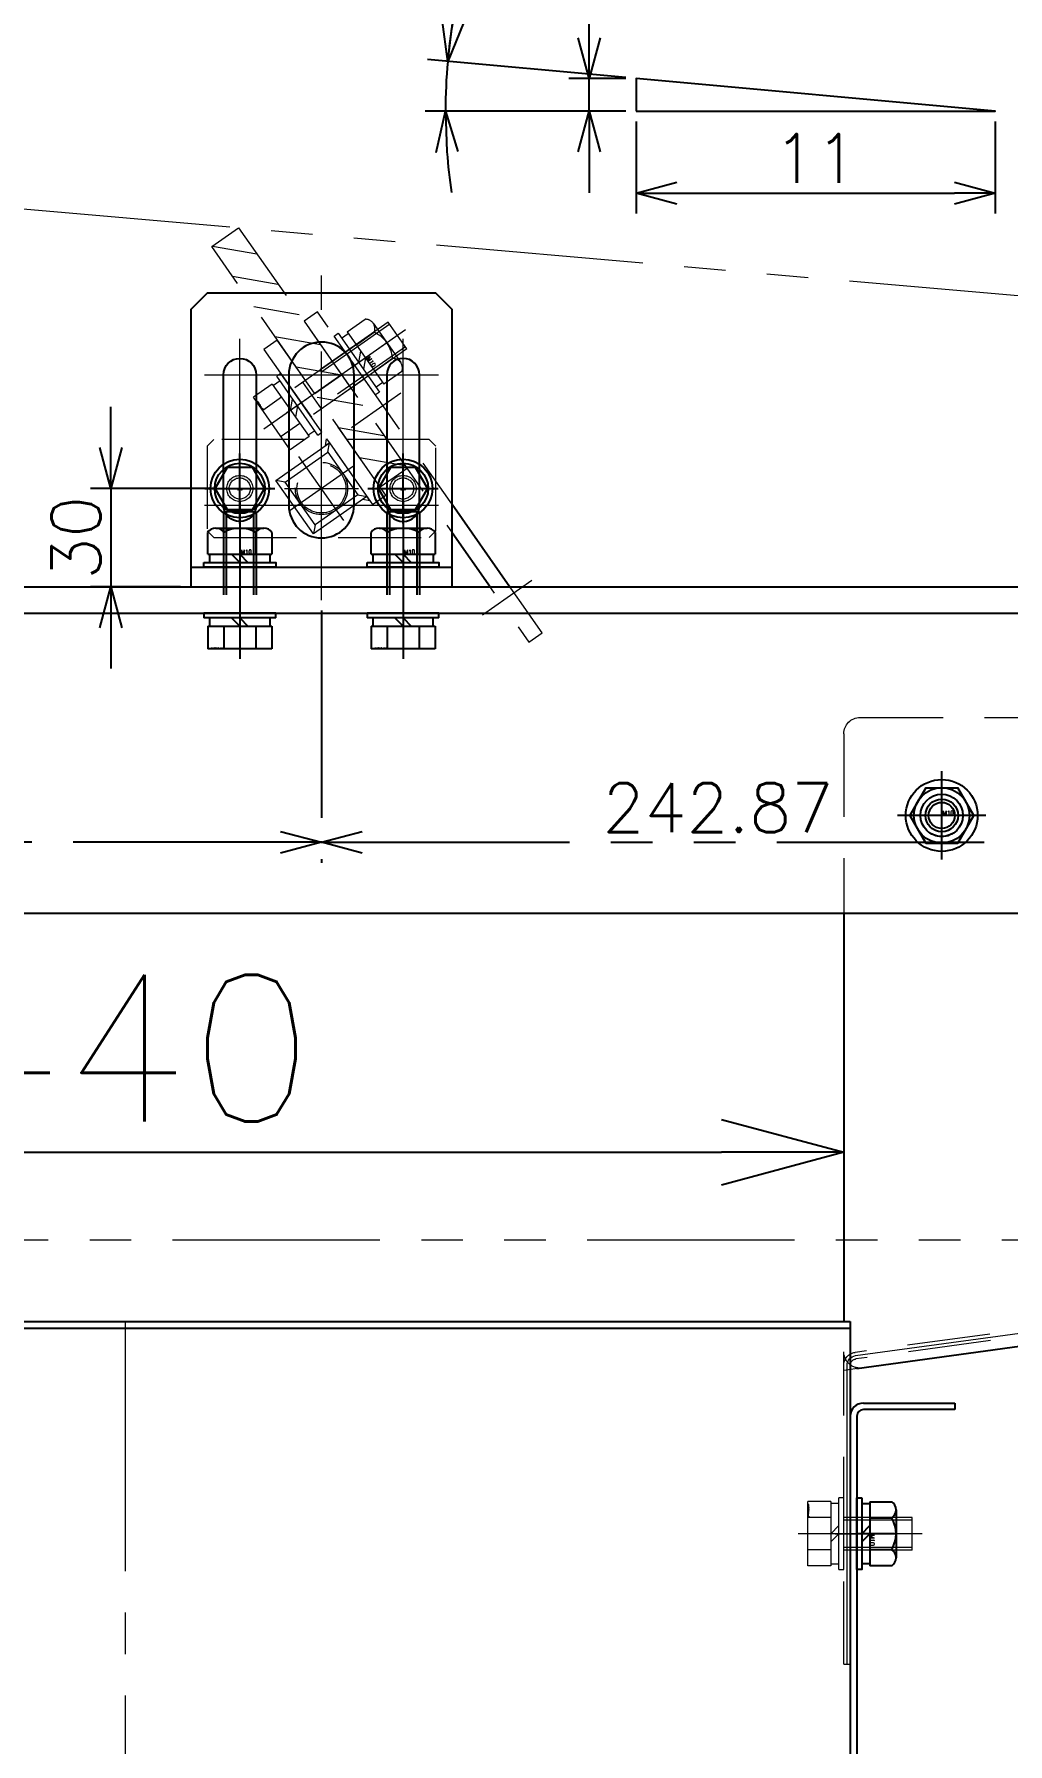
# Model space of a CAD drawing. Header units: millimetres. Extents: x -8731 to 85711, y -14522 to 31379.
# Drawn here: x 6463 to 6761, y 13273 to 13797 of the extents above; entities that cross this region are included whole.
import ezdxf
from ezdxf import colors
from ezdxf.entities.mleader import LeaderData, LeaderLine
from ezdxf.enums import TextEntityAlignment as Align
from ezdxf.math import Vec2, Vec3

# ---------------------------------------------------------------- set-up
doc = ezdxf.new("R2010")
doc.units = ezdxf.units.MM
doc.header["$LTSCALE"] = 4
doc.header["$PDMODE"] = 99
doc.header["$PDSIZE"] = 1
for name, pattern in [('CENTER2', [28.575, 19.05, -3.175, 3.175, -3.175]), ('HIDDEN', [9.525, 6.35, -3.175]), ('PHANTOM2', [31.75, 15.875, -3.175, 3.175, -3.175, 3.175, -3.175])]:
    doc.linetypes.add(name, pattern=pattern)
for name, color, linetype, lineweight in [('04_HIDDEN', 2, 'HIDDEN', 13), ('05_CENTER', 4, 'CENTER2', 13), ('06_PHANTOM', 2, 'PHANTOM2', 13), ('08_DIM', 3, 'Continuous', 13)]:
    doc.layers.add(name, color=color, linetype=linetype, lineweight=lineweight)
doc.layers.add('10_DRAFT', color=8, linetype='Continuous', lineweight=0, plot=False)
doc.styles.add('KSS_TXT', font='txt.shx', dxfattribs={"bigfont": 'extfont2.shx'})
doc.styles.add('KSS_TXT_L', font='txt.shx', dxfattribs={"height": 9, "bigfont": 'extfont2.shx'})
doc.styles.get("Standard").update_dxf_attribs({"font": 'txt.shx', "bigfont": 'extfont2.shx'})
doc.dimstyles.new('KSS_DIM', dxfattribs={"dimscale": 3, "dimtxt": 3, "dimasz": 2.5, "dimexe": 1.25, "dimexo": 0.625, "dimtad": 1, "dimdsep": 46, "dimtxsty": 'KSS_TXT', "dimblk": 'OPEN30', "dimcen": 0, "dimazin": 2, "dimtfac": 0.75, "dimtmove": 0, "dimatfit": 3, "dimldrblk": 'OPEN30', "dimfxl": 1, "dimtolj": 1, "dimarcsym": 0})

# ---------------------------------------------------------------- blocks, each defined once
blk = doc.blocks.new('A$C2A205131_1_1_1')
at = {"color": 0}
for p, q in [((1025, 18), (0, 18)), ((1030, 13), (1030, -176.27)), ((4.33, -42.59), (1024.33, -181.23)), ((1028, -180.45), (1028, -272)), ((1030, -272), (1030, -180.45)), ((1030, -272), (1028, -272))]:
    blk.add_line(p, q, dxfattribs=at)
blk.add_circle((1000, -12), 6.5, dxfattribs=at)
for centre, start, end in [((1025, 13), 0, 90), ((1025, -176.27), 262.2597, 0)]:
    blk.add_arc(centre, 5, start, end, dxfattribs=at)
at = {"layer": '04_HIDDEN'}
for p, q in [((3.46, -39.44), (1026.27, -178.47)), ((3.73, -37.46), (1026.54, -176.48))]:
    blk.add_line(p, q, dxfattribs=at)
for radius in [4, 2]:
    blk.add_arc((1026, -180.45), radius, 0, 82.2597, dxfattribs=at)
at = {"layer": '05_CENTER'}
for p, q in [((1000, -24.03), (1000, 0.03)), ((1012.03, -12), (987.97, -12)), ((1023.34, -232), (1034.66, -232))]:
    blk.add_line(p, q, dxfattribs=at)
at = {"layer": '10_DRAFT'}
for p, q in [((1030, -182), (1030, -176.27)), ((1024.33, -181.23), (1030, -182))]:
    blk.add_line(p, q, dxfattribs=at)
blk.add_lwpolyline([(1029, -272), (1029, -180.45, 0.375177), (1026.4, -177.47), (3.6, -38.45, -0.375177), (1, -35.48), (1, 18)], format="xyb", dxfattribs=at)
blk = doc.blocks.new('A$C3D0F27AB_1_1_1')
at = {"color": 0}
for p, q in [((-747, 125), (-303, 125)), ((-747, 125), (-747, -203)), ((-747, 123), (-303, 123)), ((-303, 125), (-303, -203)), ((-751, 100), (-779, 100)), ((-779, 100), (-779, 98)), ((-299, 100), (-271, 100)), ((-271, 100), (-271, 98)), ((-779, 98), (-751, 98)), ((-749, 96), (-749, -203)), ((-301, 96), (-301, -203)), ((-271, 98), (-299, 98)), ((-749, -203), (-747, -203)), ((-747, -200), (-303, -200)), ((-563.15, -271), (-563.15, -200)), ((-486.85, -271), (-486.85, -200)), ((-301, -203), (-303, -203))]:
    blk.add_line(p, q, dxfattribs=at)
at = {"color": 3}
blk.add_line((-747, -25), (-303, -25), dxfattribs=at)
for points in [[(-563.15, -200), (-563.15, -202.5), (-563.15, -202.5), (-565.65, -200)], [(-486.85, -200), (-486.85, -202.5), (-486.85, -202.5), (-484.35, -200)], [(-563.15, -271), (-563.15, -268.5), (-563.15, -268.5), (-565.65, -271)], [(-486.85, -271), (-486.85, -268.5), (-486.85, -268.5), (-484.35, -271)], [(-563.15, -276), (-563.15, -278.5), (-563.15, -278.5), (-560.65, -276)], [(-486.85, -276), (-486.85, -278.5), (-486.85, -278.5), (-489.35, -276)]]:
    blk.add_lwpolyline(points, close=True, dxfattribs=at)
at = {"color": 0}
blk.add_lwpolyline([(-437.5, -271), (-437.5, -280), (-612.5, -280), (-612.5, -271)], close=True, dxfattribs=at)
for centre, radius, start, end in [((-751, 96), 4, 0, 90), ((-299, 96), 4, 90, 180), ((-751, 96), 2, 0, 90), ((-299, 96), 2, 90, 180)]:
    blk.add_arc(centre, radius, start, end, dxfattribs=at)
at = {"layer": '04_HIDDEN'}
for p, q in [((-747, -198), (-303, -198)), ((-558, -200), (-558, -198)), ((-492, -200), (-492, -198)), ((-560.15, -276), (-560.15, -200)), ((-489.85, -276), (-489.85, -200)), ((-563.15, -271), (-563.15, -280)), ((-486.85, -271), (-486.85, -280)), ((-486.85, -276), (-563.15, -276))]:
    blk.add_line(p, q, dxfattribs=at)
at = {"layer": '05_CENTER'}
for p, q in [((-525, -294.39), (-525, 137.13)), ((-742.37, 60), (-753.68, 60)), ((-307.63, 60), (-296.32, 60)), ((-595, -261.05), (-595, -289.58)), ((-455, -261.05), (-455, -289.58))]:
    blk.add_line(p, q, dxfattribs=at)
blk = doc.blocks.new('A$C41EA0B09_1_1_1')
blk.add_blockref('A$C3D0F27AB_1_1_1', (0, 0))
blk = doc.blocks.new('A$C7AFA21F4_1_1_1')
at = {"color": 0}
for p, q in [((-9.81, 11), (9.81, 11)), ((-9.81, 4), (-9.81, 11)), ((-4.91, 4), (-4.91, 11)), ((4.91, 4), (4.91, 11)), ((9.81, 4), (9.81, 11)), ((-11, 1.5), (11, 1.5)), ((-11, 1.5), (-11, 0)), ((-11, 0), (11, 0)), ((9.81, 4), (-9.81, 4)), ((-9.25, 4), (-9.25, 1.5)), ((0, 1.5), (-2.5, 4)), ((0, 4), (2.5, 1.5)), ((9.25, 1.5), (9.25, 4)), ((11, 0), (11, 1.5))]:
    blk.add_line(p, q, dxfattribs=at)
at = {"color": 0, "linetype": 'CENTER2'}
blk.add_line((0, -24), (0, 14), dxfattribs=at)
at = {"color": 0, "linetype": 'HIDDEN'}
for p, q in [((-5, -21), (-5, 0)), ((-4.19, -21), (-4.19, 0)), ((4.19, -21), (4.19, 0)), ((5, -21), (5, 0)), ((-5, -21), (5, -21))]:
    blk.add_line(p, q, dxfattribs=at)
at = {"layer": '10_DRAFT', "style": 'KSS_TXT_L'}
blk.add_text('BT-M10x25L,SW,PW', height=0.3, dxfattribs=at).set_placement((5.1, 10.66))
blk = doc.blocks.new('M10Nza_1_1_1')
at = {"color": 0}
for p, q in [((-9.8, 4), (-9.8, 10.69)), ((-7.35, 12), (7.35, 12)), ((-4.9, 4), (-4.9, 10.69)), ((4.9, 10.69), (4.9, 4)), ((9.8, 10.69), (9.8, 4)), ((-9.8, 4), (9.8, 4)), ((-9.2, 1.5), (-9.2, 4)), ((0, 1.5), (-2.5, 4)), ((0, 4), (2.5, 1.5)), ((9.2, 4), (9.2, 1.5))]:
    blk.add_line(p, q, dxfattribs=at)
at = {"color": 0, "linetype": 'CENTER2'}
blk.add_line((0, 12), (0, 0), dxfattribs=at)
at = {"color": 0}
blk.add_lwpolyline([(-11, 1.5), (11, 1.5), (11, 0), (-11, 0)], close=True, dxfattribs=at)
for centre, radius, start, end in [((-7.35, 9.06), 2.94, 33.626, 146.374), ((0, 2.2), 9.8, 60, 120), ((7.35, 9.06), 2.94, 33.626, 146.374)]:
    blk.add_arc(centre, radius, start, end, dxfattribs=at)
at = {"layer": '10_DRAFT', "style": 'KSS_TXT'}
blk.add_text('M10', height=1.25, dxfattribs=at).set_placement((0.26, 4.12))
blk = doc.blocks.new('10b_2_1')
at = {"color": 0, "linetype": 'CENTER2'}
for p, q in [((0, -13.51), (0, 13.51)), ((13.51, 0), (-13.51, 0))]:
    blk.add_line(p, q, dxfattribs=at)
at = {"color": 0}
for p, q in [((-4.9, 8.49), (-9.8, 0)), ((-4.9, 8.49), (4.9, 8.49)), ((9.8, 0), (4.9, 8.49)), ((-9.8, 0), (-4.9, -8.49)), ((4.9, -8.49), (9.8, 0)), ((-4.9, -8.49), (4.9, -8.49))]:
    blk.add_line(p, q, dxfattribs=at)
for radius in [11, 8.49, 5, 4]:
    blk.add_circle((0, 0), radius, dxfattribs=at)
at = {"layer": '10_DRAFT', "style": 'KSS_TXT'}
blk.add_text('M10', height=1.25, dxfattribs=at).set_placement((0.26, 0.12))
blk = doc.blocks.new('A$C08C40B1A_1')
for name, p in [('10b_2_1', (0, 0)), ('A$C41EA0B09_1_1_1', (275, -280))]:
    blk.add_blockref(name, p)
at = {"rotation": 270}
blk.add_blockref('M10Nza_1_1_1', (-26, -220), dxfattribs=at)
at = {"layer": '04_HIDDEN', "xscale": -1}
blk.add_blockref('A$C2A205131_1_1_1', (1000, 12), dxfattribs=at)
at = {"layer": '04_HIDDEN', "rotation": 89.99999999999999}
blk.add_blockref('A$C7AFA21F4_1_1_1', (-30, -220), dxfattribs=at)
blk = doc.blocks.new('AM_BALLOON1')
at = {"transparency": 16777216}
blk.add_circle((0, 0), 5, dxfattribs=at)
blk.add_attdef('B_NUMBER', text='', height=3, dxfattribs=at).set_placement((0, 0), align=Align.MIDDLE_CENTER)
blk = doc.blocks.new('_OPEN')
at = {"color": 0, "linetype": 'ByBlock'}
for p, q in [((-1, 0.167), (0, 0)), ((0, 0), (-1, -0.167)), ((0, 0), (-1, 0))]:
    blk.add_line(p, q, dxfattribs=at)
blk = doc.blocks.new('A$C27AD2B2D_1_1_1')
at = {"color": 0}
blk.add_line((50, 192), (2550, 192), dxfattribs=at)
blk.add_lwpolyline([(50, 200), (2550, 200), (2550, 100), (50, 100)], close=True, dxfattribs=at)
blk.add_circle((1550, 130), 6.5, dxfattribs=at)
at = {"layer": '05_CENTER'}
for p, q in [((1335, 208.1), (1335, 183.9)), ((1385, 208.1), (1385, 183.9)), ((1550, 117.97), (1550, 142.03)), ((1537.97, 130), (1562.03, 130))]:
    blk.add_line(p, q, dxfattribs=at)
blk = doc.blocks.new('A$C630344D5_1_1_1')
at = {"color": 0}
blk.add_lwpolyline([(1160, 150.2), (280, 150.2, -0.037623), (275.52, 150.54), (28.38, 187.87, 1.096072), (6.32, -189.89), (309, -179.82, -0.030069), (312.61, -179.91), (1997.39, -326.79, 0.610481), (2025.81, -281.61), (1921.29, -105.09, -0.309422), (1923.51, -71.27), (2106.95, 162.34, 0.68117), (2034, 286.77), (1164.64, 150.56, -0.038872), (1160, 150.2)], format="xyb", dxfattribs=at)
blk = doc.blocks.new('_Open30')
at = {"color": 0, "linetype": 'ByBlock', "lineweight": -2}
for p, q in [((-1, 0.268), (0, 0)), ((0, 0), (-1, -0.268)), ((0, 0), (-1, 0))]:
    blk.add_line(p, q, dxfattribs=at)
blk = doc.blocks.new('*D4298')
at = {"layer": '08_DIM', "color": 0, "lineweight": -2, "transparency": 16777216}
for p, q in [((6593.41, 13812.89), (6604.37, 13857.82)), ((6643.91, 13783.26), (6583.08, 13788.79)), ((6643.9, 13772.98), (6582.36, 13772.98))]:
    blk.add_line(p, q, dxfattribs=at)
for start, end in [(166.2923, 174.8056), (166.2982, 170.5519), (174.8056, 180), (184.2537, 188.5074)]:
    blk.add_arc((6757.02, 13772.98), 168.41, start, end, dxfattribs=at)
at = {"layer": 'Defpoints', "color": 0, "transparency": 16777216}
for p in [(6647.02, 13782.98), (6588.69, 13778.07), (6647.02, 13772.98), (6757.02, 13772.98), (6757.02, 13772.98)]:
    blk.add_point(p, dxfattribs=at)
at = {"layer": '08_DIM', "color": 0, "lineweight": -2, "transparency": 16777216, "xscale": 12.5, "yscale": 12.5, "zscale": 12.5}
for p, rotation in [((6589.3, 13788.23), 262.6787174476677), ((6588.61, 13772.98), 92.12685364459684)]:
    blk.add_blockref('_Open30', p, dxfattribs=dict(at, rotation=rotation))
at = {"layer": '08_DIM', "color": 0, "transparency": 16777216, "insert": (6588.57, 13837.87), "char_height": 15, "attachment_point": 5, "rotation": 76.2923, "style": 'KSS_TXT'}
blk.add_mtext('\\A1;5.2°', dxfattribs=at)
blk = doc.blocks.new('*D4299')
at = {"layer": '08_DIM', "color": 0, "lineweight": -2, "transparency": 16777216}
for p, q in [((6647.02, 13769.85), (6647.02, 13741.62)), ((6757.02, 13769.85), (6757.02, 13741.62)), ((6659.52, 13747.87), (6744.52, 13747.87))]:
    blk.add_line(p, q, dxfattribs=at)
at = {"layer": 'Defpoints', "color": 0, "transparency": 16777216}
for p in [(6647.02, 13772.98), (6757.02, 13772.98), (6757.02, 13747.87)]:
    blk.add_point(p, dxfattribs=at)
at = {"layer": '08_DIM', "color": 0, "lineweight": -2, "transparency": 16777216, "xscale": 12.5, "yscale": 12.5, "zscale": 12.5, "rotation": 180}
blk.add_blockref('_Open30', (6647.02, 13747.87), dxfattribs=at)
at = {"layer": '08_DIM', "color": 0, "lineweight": -2, "transparency": 16777216, "xscale": 12.5, "yscale": 12.5, "zscale": 12.5}
blk.add_blockref('_Open30', (6757.02, 13747.87), dxfattribs=at)
at = {"layer": '08_DIM', "color": 0, "transparency": 16777216, "insert": (6702.02, 13758.49), "char_height": 15, "attachment_point": 5, "style": 'KSS_TXT'}
blk.add_mtext('\\A1;11', dxfattribs=at)
blk = doc.blocks.new('*D4300')
at = {"layer": '08_DIM', "color": 0, "lineweight": -2, "transparency": 16777216}
for p, q in [((6632.64, 13795.48), (6632.64, 13819.23)), ((6643.9, 13782.98), (6626.39, 13782.98)), ((6632.64, 13772.98), (6632.64, 13782.98)), ((6643.9, 13772.98), (6626.39, 13772.98)), ((6632.64, 13760.48), (6632.64, 13747.98))]:
    blk.add_line(p, q, dxfattribs=at)
at = {"layer": 'Defpoints', "color": 0, "transparency": 16777216}
for p in [(6632.64, 13782.98), (6647.02, 13782.98), (6647.02, 13772.98)]:
    blk.add_point(p, dxfattribs=at)
at = {"layer": '08_DIM', "color": 0, "lineweight": -2, "transparency": 16777216, "xscale": 12.5, "yscale": 12.5, "zscale": 12.5}
for p, rotation in [((6632.64, 13782.98), 270), ((6632.64, 13772.98), 90)]:
    blk.add_blockref('_Open30', p, dxfattribs=dict(at, rotation=rotation))
at = {"layer": '08_DIM', "color": 0, "transparency": 16777216, "insert": (6622.01, 13813.6), "char_height": 15, "attachment_point": 5, "rotation": 90, "style": 'KSS_TXT'}
blk.add_mtext('\\A1;1', dxfattribs=at)
blk = doc.blocks.new('*D4316')
at = {"layer": '06_PHANTOM', "color": 0, "lineweight": -2, "transparency": 16777216}
for p, q in [((6250.62, 13620.07), (6250.62, 13542.78)), ((6550.62, 13620.07), (6550.62, 13542.78)), ((6538.12, 13549.03), (6263.12, 13549.03))]:
    blk.add_line(p, q, dxfattribs=at)
at = {"layer": 'Defpoints', "color": 0, "transparency": 16777216}
for p in [(6250.62, 13623.2), (6550.62, 13623.2), (6250.62, 13549.03)]:
    blk.add_point(p, dxfattribs=at)
at = {"layer": '06_PHANTOM', "color": 0, "lineweight": -2, "transparency": 16777216, "xscale": 12.5, "yscale": 12.5, "zscale": 12.5, "rotation": 180}
blk.add_blockref('_Open30', (6250.62, 13549.03), dxfattribs=at)
at = {"layer": '06_PHANTOM', "color": 0, "lineweight": -2, "transparency": 16777216, "xscale": 12.5, "yscale": 12.5, "zscale": 12.5}
blk.add_blockref('_Open30', (6550.62, 13549.03), dxfattribs=at)
at = {"layer": '06_PHANTOM', "color": 0, "transparency": 16777216, "insert": (6400.62, 13559.65), "char_height": 15, "attachment_point": 5, "style": 'KSS_TXT'}
blk.add_mtext('\\A1;300', dxfattribs=at)
blk = doc.blocks.new('*D4317')
at = {"layer": '06_PHANTOM', "color": 0, "lineweight": -2, "transparency": 16777216}
for p, q in [((6793.49, 13710.77), (6793.49, 13542.78)), ((6550.62, 13620.07), (6550.62, 13542.78)), ((6563.12, 13549.03), (6780.99, 13549.03))]:
    blk.add_line(p, q, dxfattribs=at)
at = {"layer": 'Defpoints', "color": 0, "transparency": 16777216}
for p in [(6793.49, 13713.9), (6550.62, 13623.2), (6793.49, 13549.03)]:
    blk.add_point(p, dxfattribs=at)
at = {"layer": '06_PHANTOM', "color": 0, "lineweight": -2, "transparency": 16777216, "xscale": 12.5, "yscale": 12.5, "zscale": 12.5, "rotation": 180}
blk.add_blockref('_Open30', (6550.62, 13549.03), dxfattribs=at)
at = {"layer": '06_PHANTOM', "color": 0, "lineweight": -2, "transparency": 16777216, "xscale": 12.5, "yscale": 12.5, "zscale": 12.5}
blk.add_blockref('_Open30', (6793.49, 13549.03), dxfattribs=at)
at = {"layer": '06_PHANTOM', "color": 0, "transparency": 16777216, "insert": (6672.06, 13559.65), "char_height": 15, "attachment_point": 5, "style": 'KSS_TXT'}
blk.add_mtext('\\A1;242.87', dxfattribs=at)
blk = doc.blocks.new('A$C7E012652_1_1')
at = {"color": 0}
blk.add_line((-40, 6), (40, 6), dxfattribs=at)
blk.add_lwpolyline([(-40, 0), (40, 0), (40, 85), (35, 90), (-35, 90), (-40, 85)], close=True, dxfattribs=at)
for points in [[(-10, 65), (-10, 25, 1), (10, 25), (10, 65, 1)], [(-20, 65), (-20, 25, -1), (-30, 25), (-30, 65, -1)], [(20, 65), (20, 25, 1), (30, 25), (30, 65, 1)]]:
    blk.add_lwpolyline(points, format="xyb", close=True, dxfattribs=at)
at = {"layer": '05_CENTER'}
for p, q in [((0, -4.07), (0, 95.42)), ((-25, 14), (-25, 76)), ((25, 14), (25, 76)), ((-35.84, 65), (35.84, 65)), ((-35.84, 25), (35.84, 25)), ((-25, -6.59), (-25, 12.47)), ((25, -6.59), (25, 12.47))]:
    blk.add_line(p, q, dxfattribs=at)
blk = doc.blocks.new('A$C1A3C2C0C_1_1_1')
at = {"color": 0}
for p, q in [((-9.81, 11), (9.81, 11)), ((-9.81, 4), (-9.81, 11)), ((-4.91, 4), (-4.91, 11)), ((4.91, 4), (4.91, 11)), ((9.81, 4), (9.81, 11)), ((-11, 1.5), (11, 1.5)), ((-11, 1.5), (-11, 0)), ((9.81, 4), (-9.81, 4)), ((-9.25, 4), (-9.25, 1.5)), ((0, 1.5), (-2.5, 4)), ((0, 4), (2.5, 1.5)), ((9.25, 1.5), (9.25, 4)), ((11, 0), (11, 1.5)), ((-11, 0), (11, 0))]:
    blk.add_line(p, q, dxfattribs=at)
at = {"color": 0, "linetype": 'CENTER2'}
blk.add_line((0, -34), (0, 14), dxfattribs=at)
at = {"color": 0, "linetype": 'HIDDEN'}
for p, q in [((-5, -31), (-5, 0)), ((-4.19, -31), (-4.19, 0)), ((4.19, -31), (4.19, 0)), ((5, -31), (5, 0)), ((-5, -31), (5, -31))]:
    blk.add_line(p, q, dxfattribs=at)
at = {"layer": '10_DRAFT', "style": 'KSS_TXT_L'}
blk.add_text('BT-M10x35L,SW,PW', height=0.3, dxfattribs=at).set_placement((5.1, 10.66))
blk = doc.blocks.new('A$C14933DA0_1_1')
for name, p in [('A$C7E012652_1_1', (0, 0)), ('M10Nza_1_1_1', (-25, 6)), ('M10Nza_1_1_1', (25, 6))]:
    blk.add_blockref(name, p)
at = {"rotation": 180}
for p in [(-25, -8), (25, -8)]:
    blk.add_blockref('A$C1A3C2C0C_1_1_1', p, dxfattribs=at)
blk = doc.blocks.new('*D4322')
at = {"layer": '08_DIM', "color": 0, "lineweight": -2, "transparency": 16777216}
for p, q in [((6308.12, 13454.1), (6673.12, 13454.1)), ((6270.62, 13450.36), (6270.62, 13435.35)), ((6710.62, 13450.36), (6710.62, 13435.35))]:
    blk.add_line(p, q, dxfattribs=at)
at = {"layer": 'Defpoints', "color": 0, "transparency": 16777216}
for p in [(6270.62, 13459.74), (6710.62, 13459.74), (6710.62, 13454.1)]:
    blk.add_point(p, dxfattribs=at)
at = {"layer": '08_DIM', "color": 0, "lineweight": -2, "transparency": 16777216, "xscale": 37.5, "yscale": 37.5, "zscale": 37.5, "rotation": 180}
blk.add_blockref('_Open30', (6270.62, 13454.1), dxfattribs=at)
at = {"layer": '08_DIM', "color": 0, "lineweight": -2, "transparency": 16777216, "xscale": 37.5, "yscale": 37.5, "zscale": 37.5}
blk.add_blockref('_Open30', (6710.62, 13454.1), dxfattribs=at)
at = {"layer": '08_DIM', "color": 0, "transparency": 16777216, "insert": (6490.62, 13485.97), "char_height": 45, "attachment_point": 5, "style": 'KSS_TXT'}
blk.add_mtext('\\A1;440', dxfattribs=at)
blk = doc.blocks.new('*D4328')
at = {"layer": '06_PHANTOM', "color": 0, "lineweight": -2, "transparency": 16777216}
for p, q in [((6486.1, 13669.92), (6486.1, 13682.42)), ((6517.88, 13657.42), (6479.85, 13657.42)), ((6486.1, 13657.42), (6486.1, 13627.26)), ((6507.5, 13627.26), (6479.85, 13627.26)), ((6486.1, 13614.76), (6486.1, 13602.26))]:
    blk.add_line(p, q, dxfattribs=at)
at = {"layer": 'Defpoints', "color": 0, "transparency": 16777216}
for p in [(6521, 13657.42), (6486.1, 13627.26), (6510.62, 13627.26)]:
    blk.add_point(p, dxfattribs=at)
at = {"layer": '06_PHANTOM', "color": 0, "lineweight": -2, "transparency": 16777216, "xscale": 12.5, "yscale": 12.5, "zscale": 12.5}
for p, rotation in [((6486.1, 13657.42), 270), ((6486.1, 13627.26), 90)]:
    blk.add_blockref('_Open30', p, dxfattribs=dict(at, rotation=rotation))
at = {"layer": '06_PHANTOM', "color": 0, "transparency": 16777216, "insert": (6475.48, 13642.34), "char_height": 15, "attachment_point": 5, "rotation": 90, "style": 'KSS_TXT'}
blk.add_mtext('\\A1;30', dxfattribs=at)
blk = doc.blocks.new('A$C3D81658F_1_1_1')
at = {"color": 0}
for p, q in [((-9.81, 11), (9.81, 11)), ((-9.81, 4), (-9.81, 11)), ((-4.91, 4), (-4.91, 11)), ((4.91, 4), (4.91, 11)), ((9.81, 4), (9.81, 11)), ((-11, 1.5), (11, 1.5)), ((-11, 1.5), (-11, 0)), ((-11, 0), (11, 0)), ((9.81, 4), (-9.81, 4)), ((-9.25, 4), (-9.25, 1.5)), ((0, 1.5), (-2.5, 4)), ((0, 4), (2.5, 1.5)), ((9.25, 1.5), (9.25, 4)), ((11, 0), (11, 1.5))]:
    blk.add_line(p, q, dxfattribs=at)
at = {"color": 0, "linetype": 'CENTER2'}
blk.add_line((0, -39), (0, 14), dxfattribs=at)
at = {"color": 0, "linetype": 'HIDDEN'}
for p, q in [((-5, -36), (-5, 0)), ((5, -36), (5, 0)), ((-5, -4), (5, -4)), ((-4.19, -36), (-4.19, -4)), ((4.19, -36), (4.19, -4)), ((-5, -36), (5, -36))]:
    blk.add_line(p, q, dxfattribs=at)
at = {"layer": '10_DRAFT', "style": 'KSS_TXT_L'}
blk.add_text('BT-M10x40L,SW,PW', height=0.3, dxfattribs=at).set_placement((5.14, 10.66))
blk = doc.blocks.new('A$C43827900_1_1')
h = blk.add_hatch()
h.set_pattern_fill('_USER', color=3, scale=8, angle=135, pattern_type=0)
h.set_pattern_definition([(135, (10701.542, 5237.723), (-5.656854, -5.656854), [])])
h.paths.add_polyline_path([(10, 55), (0, 55), (0, 45), (10, 45)])
h.paths.add_polyline_path([(10, 45), (0, 45), (0, -5), (10, -5)])
h.paths.add_polyline_path([(10, -5), (0, -5), (0, -35), (10, -35)])
at = {"color": 0}
blk.add_lwpolyline([(0, 55), (10, 55), (10, -35), (0, -35)], close=True, dxfattribs=at)
at = {"layer": '05_CENTER'}
for p, q in [((-3.94, 5), (13.51, 5)), ((-3.94, -5), (13.51, -5))]:
    blk.add_line(p, q, dxfattribs=at)
at = {"layer": '10_DRAFT'}
blk.add_line((0, 0), (10, 0), dxfattribs=at)
blk = doc.blocks.new('A$C4A0F7F8D_1_1')
at = {"color": 3}
for p, q in [((-8, 8), (-10, 10)), ((8, 8), (10, 10)), ((-8, -8), (-10, -10)), ((8, -8), (10, -10))]:
    blk.add_line(p, q, dxfattribs=at)
at = {"color": 0}
blk.add_lwpolyline([(10, -13), (15, -13), (15, 45), (10, 45)], close=True, dxfattribs=at)
at = {"color": 3}
for points in [[(10, 10), (8.5, 10), (8.5, 10), (10, 11.5)], [(8, -8), (-8, -8), (-8, 8), (8, 8)], [(10, -10), (8.5, -10), (8.5, -10), (10, -11.5)]]:
    blk.add_lwpolyline(points, close=True, dxfattribs=at)
blk.add_lwpolyline([(10, -10), (-10, -10), (-10, 10), (10, 10)], close=True)
at = {"color": 0}
blk.add_circle((0, 0), 7.5, dxfattribs=at)
at = {"layer": '05_CENTER'}
for p, q in [((20.73, 25), (4.63, 25)), ((0, -12.01), (0, 12.01)), ((-12.01, 0), (12.01, 0))]:
    blk.add_line(p, q, dxfattribs=at)
blk = doc.blocks.new('A$C6A4B7A37_1_1')
at = {"color": 0}
blk.add_lwpolyline([(5, 25), (0, 25), (0, -95), (5, -95)], close=True, dxfattribs=at)
at = {"layer": '05_CENTER'}
for p, q in [((-6.8, 10), (11.71, 10)), ((-6.8, -10), (11.71, -10)), ((-6.8, -80), (11.71, -80))]:
    blk.add_line(p, q, dxfattribs=at)
at = {"layer": '10_DRAFT'}
blk.add_line((0, 0), (5, 0), dxfattribs=at)
blk = doc.blocks.new('A$C49334BAA_1_1')
at = {"color": 3}
blk.add_blockref('A$C43827900_1_1', (15, 25), dxfattribs=at)
for name, p in [('A$C4A0F7F8D_1_1', (0, 0)), ('A$C6A4B7A37_1_1', (25, 20))]:
    blk.add_blockref(name, p)
for name, p, rotation in [('A$C3D81658F_1_1_1', (10, 25), 90), ('M10Nza_1_1_1', (30, 25), 270)]:
    blk.add_blockref(name, p, dxfattribs=dict(rotation=rotation))
blk = doc.blocks.new('A$C67FD2836_1_1_1')
at = {"color": 0, "linetype": 'CENTER2'}
for p, q in [((0, -10.75), (0, 10.75)), ((-10.75, 0), (10.75, 0))]:
    blk.add_line(p, q, dxfattribs=at)
at = {"color": 0}
for p, q in [((-7.51, 0), (-3.75, 6.5)), ((-3.75, 6.5), (3.75, 6.5)), ((3.75, 6.5), (7.51, 0)), ((-3.75, -6.5), (-7.51, 0)), ((7.51, 0), (3.75, -6.5)), ((3.75, -6.5), (-3.75, -6.5))]:
    blk.add_line(p, q, dxfattribs=at)
for radius in [9, 7.7]:
    blk.add_circle((0, 0), radius, dxfattribs=at)
at = {"layer": '10_DRAFT', "style": 'KSS_TXT_L'}
blk.add_text('BT-M8', height=0.3, dxfattribs=at).set_placement((-0.69, -0.48))
blk = doc.blocks.new('M8Tz_2_1')
at = {"color": 0}
for radius in [4, 3.25]:
    blk.add_circle((0, 0), radius, dxfattribs=at)
at = {"layer": '05_CENTER'}
for p, q in [((0, -6.92), (0, 6.92)), ((6.92, 0), (-6.92, 0))]:
    blk.add_line(p, q, dxfattribs=at)
blk = doc.blocks.new('A$C1CD4518B_1_1')
at = {"color": 0}
blk.add_lwpolyline([(-13, -35), (13, -35), (15, -33), (15, 33), (13, 35), (-13, 35), (-15, 33), (-15, -33)], close=True, dxfattribs=at)
blk.add_circle((0, 0), 8, dxfattribs=at)
at = {"layer": '05_CENTER'}
for p, q in [((0, -11.35), (0, 11.35)), ((11.35, 0), (-11.35, 0))]:
    blk.add_line(p, q, dxfattribs=at)
for p in [(0, 25), (0, -25)]:
    blk.add_blockref('M8Tz_2_1', p)

msp = doc.modelspace()

# ---------------------------------------------------------------- linework, layer by layer
for p, q in [((6590.62313, 13652.59259), (6608.35865, 13627.26365)), ((6602.37165, 13627.09673), (6590.62313, 13643.87535)), ((6710.6226, 13527.26365), (6710.6226, 13402.26365)), ((7736.29602, 13526.67557), (6714.6226, 13387.80734))]:
    msp.add_line(p, q)
at = {"color": 6}
msp.add_lwpolyline([(6647.02186, 13772.97999), (6757.02186, 13772.97999), (6757.02186, 13772.97999), (6647.02186, 13782.97999)], close=True, dxfattribs=at)
at = {"layer": '06_PHANTOM'}
msp.add_line((-98.96573, 13427.26365), (13230.1934, 13427.26365), dxfattribs=at)

# ---------------------------------------------------------------- block references
for name, p in [('A$C27AD2B2D_1_1_1', (5190.6226, 13427.26365)), ('A$C14933DA0_1_1', (6550.62313, 13627.26365)), ('A$C67FD2836_1_1_1', (6525.62313, 13657.4151)), ('A$C67FD2836_1_1_1', (6575.62313, 13657.4151)), ('A$C08C40B1A_1', (6740.6226, 13557.26365))]:
    msp.add_blockref(name, p)
at = {"layer": '04_HIDDEN'}
for name, rotation in [('A$C49334BAA_1_1', 34.99999999999999), ('A$C1CD4518B_1_1', 270)]:
    msp.add_blockref(name, (6550.62313, 13657.4151), dxfattribs=dict(at, rotation=rotation))
at = {"layer": '06_PHANTOM', "color": 6}
msp.add_blockref('A$C630344D5_1_1_1', (5640.6226, 13967.06365), dxfattribs=at)

# ---------------------------------------------------------------- dimensions: what is measured, and where the dimension line sits
at = {"layer": '06_PHANTOM'}
for base, p2, picture, middle in [((6793.4917, 13549.02511), (6793.4917, 13713.89943), '*D4317', (6672.05742, 13559.65011)), ((6250.62313, 13549.02511), (6250.62313, 13623.19803), '*D4316', (6400.62313, 13559.65011))]:
    dim = msp.add_linear_dim(base=base, p1=(6550.62313, 13623.19803), p2=p2, dimstyle='KSS_DIM', override={"dimscale": 5}, dxfattribs=at)
    dim.commit()
    dim.dimension.update_dxf_attribs({"geometry": picture, "text_midpoint": middle})
dim = msp.add_linear_dim(base=(6486.10339, 13627.26365), p1=(6521.00439, 13657.4151), p2=(6510.62313, 13627.26365), angle=90, dimstyle='KSS_DIM', override={"dimscale": 5, "dimdec": 0}, dxfattribs=at)
dim.commit()
dim.dimension.update_dxf_attribs({"geometry": '*D4328', "text_midpoint": (6475.47839, 13642.33938)})
at = {"layer": '08_DIM'}
dim = msp.add_angular_dim_2l(base=(6588.68995, 13778.06853), line1=((6757.02186, 13772.97999), (6647.02186, 13782.97999)), line2=((6647.02186, 13772.97999), (6757.02186, 13772.97999)), dimstyle='KSS_DIM', override={"dimscale": 5, "dimadec": 1}, dxfattribs=at)
dim.commit()
dim.dimension.update_dxf_attribs({"geometry": '*D4298', "text_midpoint": (6588.56735, 13837.8718)})
dim = msp.add_linear_dim(base=(6632.63728, 13782.97999), p1=(6647.02186, 13772.97999), p2=(6647.02186, 13782.97999), angle=90, dimstyle='KSS_DIM', override={"dimscale": 5, "dimlfac": 0.1}, dxfattribs=at)
dim.commit()
dim.dimension.update_dxf_attribs({"geometry": '*D4300', "text_midpoint": (6622.01228, 13813.60499)})
dim = msp.add_linear_dim(base=(6757.02186, 13747.86564), p1=(6647.02186, 13772.97999), p2=(6757.02186, 13772.97999), dimstyle='KSS_DIM', override={"dimscale": 5, "dimlfac": 0.1}, dxfattribs=at)
dim.commit()
dim.dimension.update_dxf_attribs({"geometry": '*D4299', "text_midpoint": (6702.02186, 13758.49064)})
at = {"layer": '08_DIM', "color": 1}
dim = msp.add_linear_dim(base=(6710.6226, 13454.09603), p1=(6270.6226, 13459.73595), p2=(6710.6226, 13459.73595), dimstyle='KSS_DIM', override={"dimscale": 15}, dxfattribs=at)
dim.commit()
dim.dimension.update_dxf_attribs({"geometry": '*D4322', "text_midpoint": (6490.6226, 13485.97103)})

# ---------------------------------------------------------------- leaders
at = {"layer": '08_DIM'}
ml = msp.add_multileader_block('Standard', dxfattribs=at)
ml.set_content('AM_BALLOON1', color=256, scale=15)
ml.set_attribute('B_NUMBER', 'AF', width=0)
ml.set_leader_properties(color=256, linetype='ByLayer', lineweight=-1)
ml.set_arrow_properties(name='OPEN')
ml.build(insert=Vec2(0, 0))
ml.multileader.update_dxf_attribs({"leader_type": 0, "has_dogleg": 0, "text_right_attachment_type": 6, "dogleg_length": 0, "arrow_head_size": 30, "scale": 15, "block_connection_type": 1})
ctx = ml.context
ctx.base_point, ctx.scale, ctx.char_height, ctx.arrow_head_size, ctx.landing_gap_size, ctx.plane_origin = Vec3(8262.14661, 16915.24927), 15, 60, 30, 30, Vec3(8262.14661, 16915.24927)
ctx.right_attachment, ctx.attachment_type = 6, 1
notes = []
notes.append((ctx, [(0, (0, 0, 0), (0, 0), (1, 0), 1, [])]))
ctx.block.insert = Vec3(8262.14661, 16915.24927)
ml = msp.add_multileader_block('Standard', dxfattribs=at)
ml.set_content('AM_BALLOON1', color=256, scale=15)
ml.set_attribute('B_NUMBER', 'AO', width=0)
ml.set_leader_properties(color=256, linetype='ByLayer', lineweight=-1)
ml.set_arrow_properties(name='OPEN')
ml.build(insert=Vec2(0, 0))
ml.multileader.update_dxf_attribs({"leader_type": 0, "has_dogleg": 0, "text_right_attachment_type": 6, "dogleg_length": 0, "arrow_head_size": 30, "scale": 15, "block_connection_type": 1})
ctx = ml.context
ctx.base_point, ctx.scale, ctx.char_height, ctx.arrow_head_size, ctx.landing_gap_size, ctx.plane_origin = Vec3(11532.59715, 15665.61266), 15, 60, 30, 30, Vec3(11532.59715, 15665.61266)
ctx.right_attachment, ctx.attachment_type = 6, 1
notes.append((ctx, [(0, (0, 0, 0), (0, 0), (1, 0), 1, [])]))
ctx.block.insert = Vec3(11532.59715, 15665.61266)
ml = msp.add_multileader_block('Standard', dxfattribs=at)
ml.set_content('AM_BALLOON1', color=256, scale=15)
ml.set_attribute('B_NUMBER', 'D', width=0)
ml.set_leader_properties(color=256, linetype='ByLayer', lineweight=-1)
ml.set_arrow_properties(name='OPEN')
ml.build(insert=Vec2(0, 0))
ml.multileader.update_dxf_attribs({"leader_type": 0, "has_dogleg": 0, "text_right_attachment_type": 6, "dogleg_length": 0, "arrow_head_size": 30, "scale": 15, "block_connection_type": 1})
ctx = ml.context
ctx.base_point, ctx.scale, ctx.char_height, ctx.arrow_head_size, ctx.landing_gap_size, ctx.plane_origin = Vec3(9708.75838, 15394.05003), 15, 60, 30, 30, Vec3(9708.75838, 15394.05003)
ctx.right_attachment, ctx.attachment_type = 6, 1
notes.append((ctx, [(0, (0, 0, 0), (0, 0), (1, 0), 1, [])]))
ctx.block.insert = Vec3(9708.75838, 15394.05003)
ml = msp.add_multileader_block('Standard', dxfattribs=at)
ml.set_content('AM_BALLOON1', color=256, scale=15)
ml.set_attribute('B_NUMBER', 'A', width=0)
ml.set_leader_properties(color=256, linetype='ByLayer', lineweight=-1)
ml.set_arrow_properties(name='OPEN')
ml.build(insert=Vec2(0, 0))
ml.multileader.update_dxf_attribs({"leader_type": 0, "has_dogleg": 0, "text_right_attachment_type": 6, "dogleg_length": 0, "arrow_head_size": 30, "scale": 15, "block_connection_type": 1})
ctx = ml.context
ctx.base_point, ctx.scale, ctx.char_height, ctx.arrow_head_size, ctx.landing_gap_size, ctx.plane_origin = Vec3(13148.43876, 15210.37146), 15, 60, 30, 30, Vec3(13148.43876, 15210.37146)
ctx.right_attachment, ctx.attachment_type = 6, 1
notes.append((ctx, [(0, (0, 0, 0), (0, 0), (1, 0), 1, [])]))
ctx.block.insert = Vec3(13148.43876, 15210.37146)
ml = msp.add_multileader_block('Standard', dxfattribs=at)
ml.set_content('AM_BALLOON1', color=256, scale=15)
ml.set_attribute('B_NUMBER', 'B', width=0)
ml.set_leader_properties(color=256, linetype='ByLayer', lineweight=-1)
ml.set_arrow_properties(name='OPEN')
ml.build(insert=Vec2(0, 0))
ml.multileader.update_dxf_attribs({"leader_type": 0, "has_dogleg": 0, "text_right_attachment_type": 6, "dogleg_length": 0, "arrow_head_size": 30, "scale": 15, "block_connection_type": 1})
ctx = ml.context
ctx.base_point, ctx.scale, ctx.char_height, ctx.arrow_head_size, ctx.landing_gap_size, ctx.plane_origin = Vec3(13018.80587, 15068.9297), 15, 60, 30, 30, Vec3(13018.80587, 15068.9297)
ctx.right_attachment, ctx.attachment_type = 6, 1
notes.append((ctx, [(0, (0, 0, 0), (0, 0), (1, 0), 1, [])]))
ctx.block.insert = Vec3(13018.80587, 15068.9297)
ml = msp.add_multileader_block('Standard', dxfattribs=at)
ml.set_content('AM_BALLOON1', color=256, scale=15)
ml.set_attribute('B_NUMBER', 'C', width=0)
ml.set_leader_properties(color=256, linetype='ByLayer', lineweight=-1)
ml.set_arrow_properties(name='OPEN')
ml.build(insert=Vec2(0, 0))
ml.multileader.update_dxf_attribs({"leader_type": 0, "has_dogleg": 0, "text_right_attachment_type": 6, "dogleg_length": 0, "arrow_head_size": 30, "scale": 15, "block_connection_type": 1})
ctx = ml.context
ctx.base_point, ctx.scale, ctx.char_height, ctx.arrow_head_size, ctx.landing_gap_size, ctx.plane_origin = Vec3(13161.52102, 14919.16787), 15, 60, 30, 30, Vec3(13161.52102, 14919.16787)
ctx.right_attachment, ctx.attachment_type = 6, 1
notes.append((ctx, [(0, (0, 0, 0), (0, 0), (1, 0), 1, [])]))
ctx.block.insert = Vec3(13161.52102, 14919.16787)
for ctx, leaders in notes:
    for number, flags, end, landing, length, lines in leaders:
        leader = LeaderData()
        leader.index, (leader.has_last_leader_line, leader.has_dogleg_vector, leader.attachment_direction) = number, flags
        leader.last_leader_point, leader.dogleg_vector, leader.dogleg_length = Vec3(end), Vec3(landing), length
        for number, points, colour, breaks in lines:
            line = LeaderLine()
            line.index, line.vertices, line.color, line.breaks = number, Vec3.list(points), colors.encode_raw_color(colour), breaks
            leader.lines.append(line)
        ctx.leaders.append(leader)

doc.saveas('drawing.dxf')
